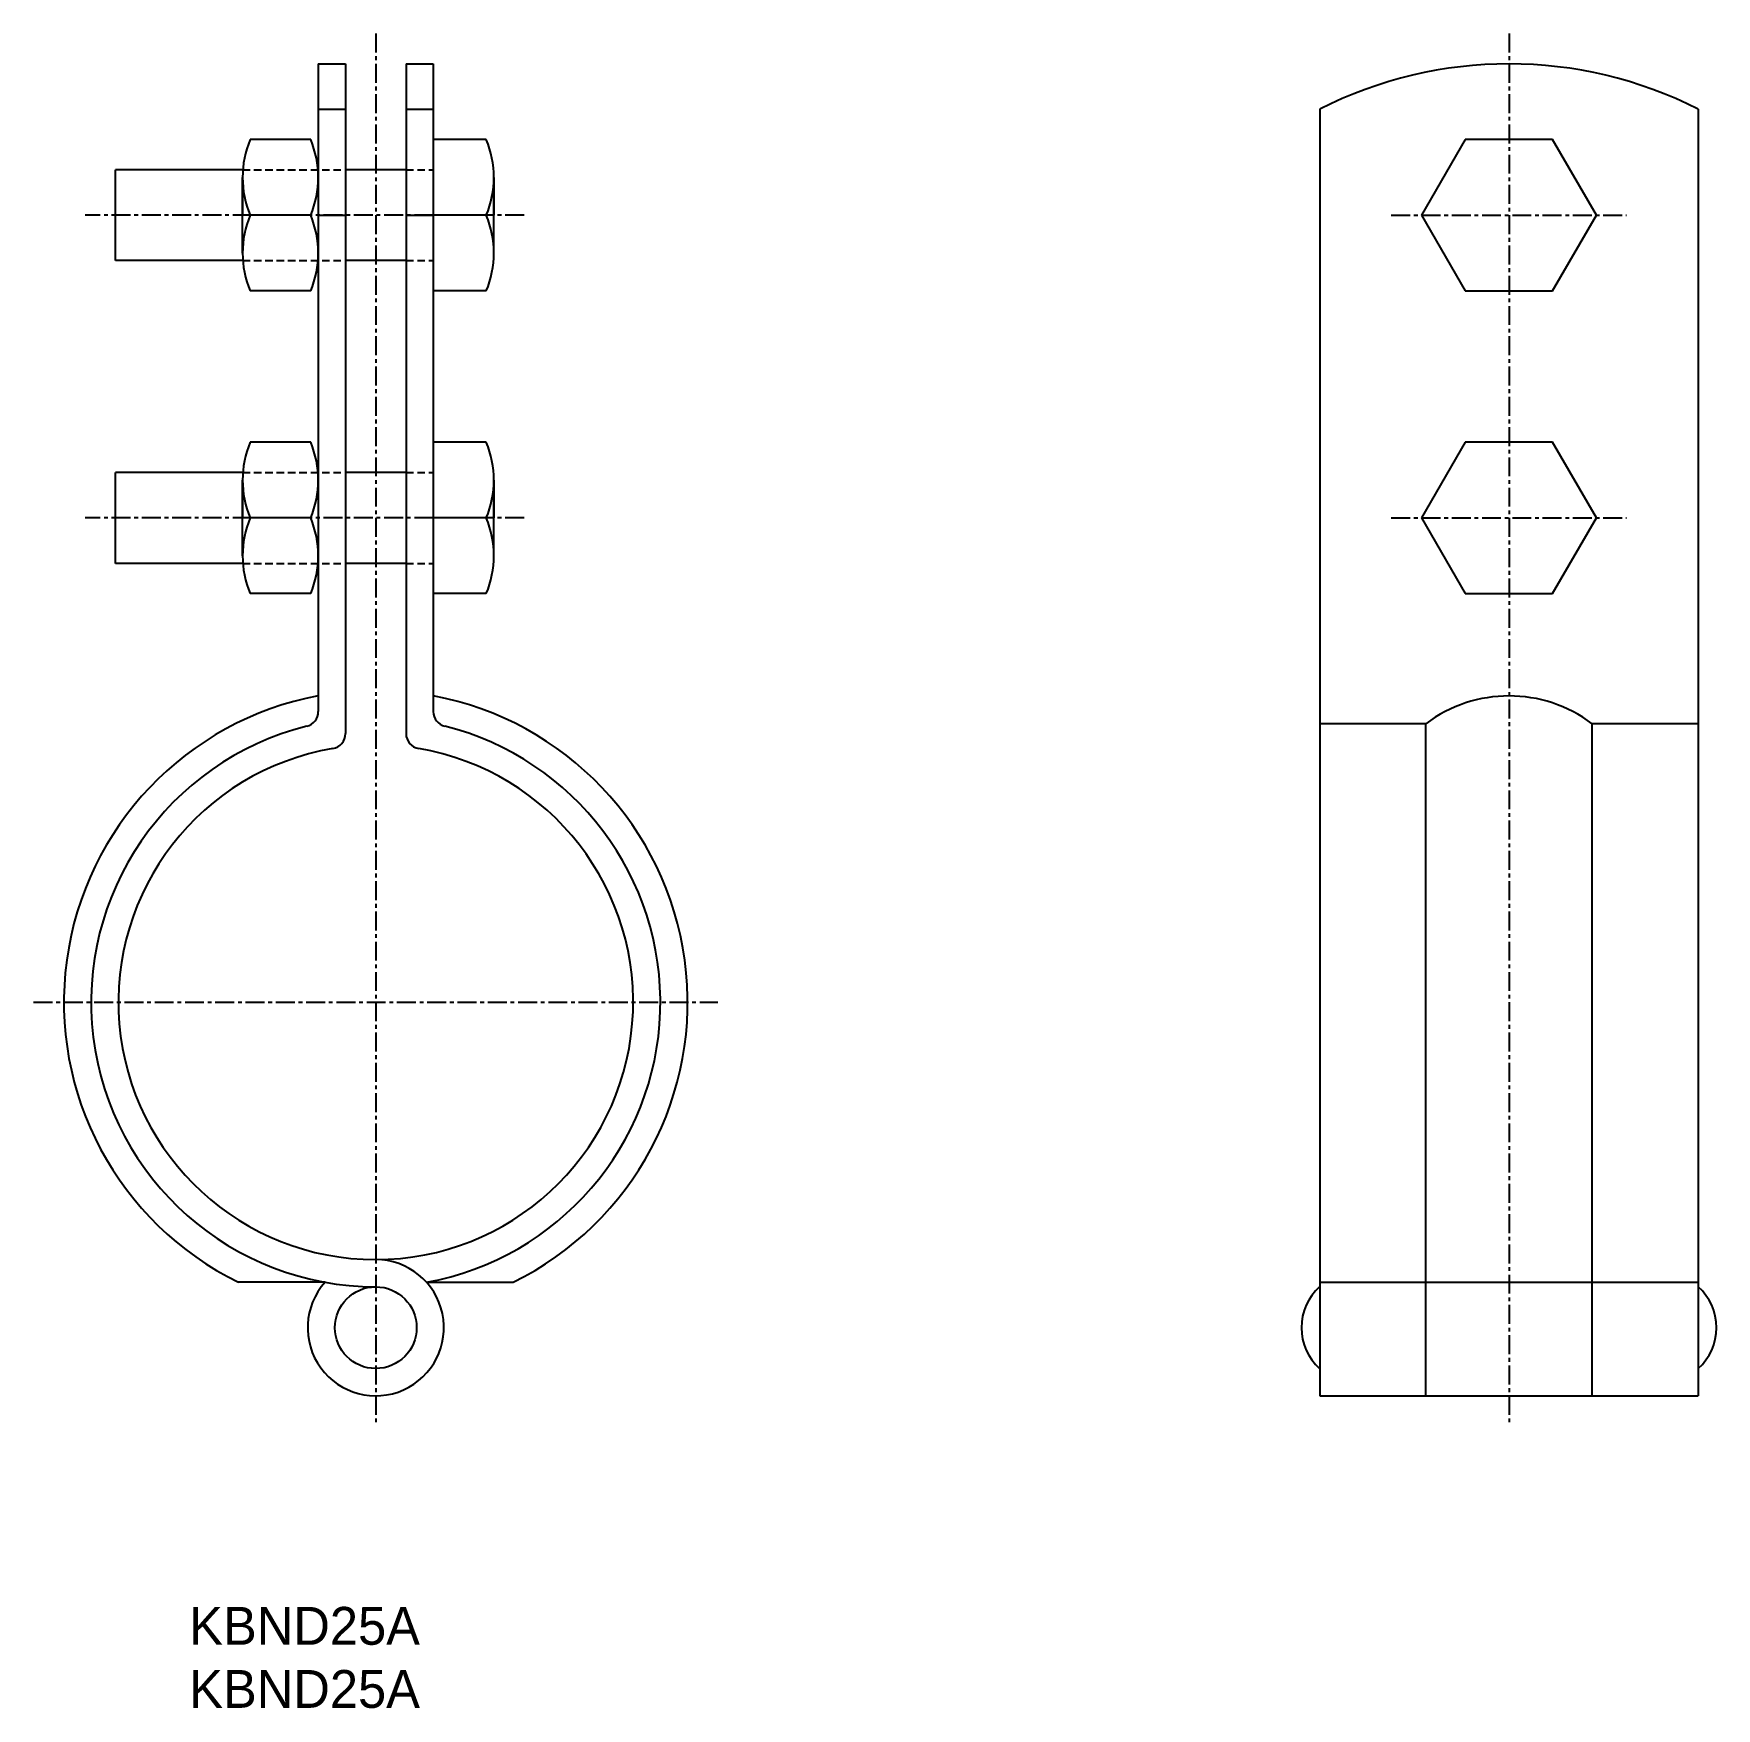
# Model space of a CAD drawing. Extents: x 178 to 289, y 123 to 233.
import ezdxf

# ---------------------------------------------------------------- set-up
doc = ezdxf.new("R2010")
doc.units = 0
doc.header["$MEASUREMENT"] = 0
doc.linetypes.add('CENTER', pattern=[2, 1.25, -0.25, 0.25, -0.25])
doc.linetypes.add('DASHED', pattern=[0.75, 0.5, -0.25])
doc.layers.get('0').update_dxf_attribs({"linetype": 'CONTINUOUS'})
doc.layers.add('CENTER', color=1, linetype='CENTER')

msp = doc.modelspace()

# ---------------------------------------------------------------- linework, layer by layer
at = {"color": 7, "linetype": 'Continuous'}
for p, q in [((196.68, 231.37), (196.68, 188.58)), ((196.68, 231.37), (198.48, 231.37)), ((198.48, 231.37), (198.48, 187.12)), ((202.48, 231.37), (202.48, 187.12)), ((202.48, 231.37), (204.28, 231.37)), ((204.28, 231.37), (204.28, 188.58)), ((196.68, 228.37), (198.48, 228.37)), ((202.48, 228.37), (204.28, 228.37)), ((262.83, 228.37), (262.83, 143.37)), ((287.83, 228.37), (287.83, 143.37)), ((196.18, 226.37), (192.18, 226.37)), ((207.78, 226.37), (204.28, 226.37)), ((272.44, 226.37), (269.55, 221.37)), ((278.21, 226.37), (272.44, 226.37)), ((281.1, 221.37), (278.21, 226.37)), ((191.68, 224.37), (183.28, 224.37)), ((183.28, 218.37), (183.28, 224.37)), ((191.68, 218.87), (191.68, 223.87)), ((191.68, 223.87), (191.68, 221.37)), ((202.48, 224.37), (198.48, 224.37)), ((208.28, 218.87), (208.28, 223.87)), ((208.28, 223.87), (208.28, 221.37)), ((196.18, 221.37), (192.18, 221.37)), ((196.68, 221.37), (198.48, 221.37)), ((202.48, 221.37), (204.28, 221.37)), ((207.78, 221.37), (204.28, 221.37)), ((269.55, 221.37), (272.44, 216.37)), ((278.21, 216.37), (281.1, 221.37)), ((191.68, 218.37), (183.28, 218.37)), ((202.48, 218.37), (198.48, 218.37)), ((196.18, 216.37), (192.18, 216.37)), ((207.78, 216.37), (204.28, 216.37)), ((272.44, 216.37), (278.21, 216.37)), ((196.18, 206.37), (192.18, 206.37)), ((207.78, 206.37), (204.28, 206.37)), ((272.44, 206.37), (269.55, 201.37)), ((278.21, 206.37), (272.44, 206.37)), ((281.1, 201.37), (278.21, 206.37)), ((191.68, 204.37), (183.28, 204.37)), ((183.28, 198.37), (183.28, 204.37)), ((191.68, 198.87), (191.68, 203.87)), ((191.68, 203.87), (191.68, 201.37)), ((202.48, 204.37), (198.48, 204.37)), ((208.28, 198.87), (208.28, 203.87)), ((208.28, 203.87), (208.28, 201.37)), ((196.18, 201.37), (192.18, 201.37)), ((207.78, 201.37), (204.28, 201.37)), ((269.55, 201.37), (272.44, 196.37)), ((278.21, 196.37), (281.1, 201.37)), ((191.68, 198.37), (183.28, 198.37)), ((202.48, 198.37), (198.48, 198.37)), ((196.18, 196.37), (192.18, 196.37)), ((207.78, 196.37), (204.28, 196.37)), ((272.44, 196.37), (278.21, 196.37)), ((262.83, 187.78), (269.83, 187.78)), ((269.83, 143.37), (269.83, 187.78)), ((280.83, 143.37), (280.83, 187.78)), ((280.83, 187.78), (287.83, 187.78)), ((197.13, 150.87), (191.42, 150.87)), ((203.84, 150.87), (209.55, 150.87)), ((262.83, 150.87), (287.83, 150.87)), ((262.83, 143.37), (287.83, 143.37))]:
    msp.add_line(p, q, dxfattribs=at)
at = {"color": 3, "linetype": 'DASHED'}
for p, q in [((191.68, 224.37), (198.48, 224.37)), ((202.48, 224.37), (204.28, 224.37)), ((191.68, 218.37), (198.48, 218.37)), ((202.48, 218.37), (204.28, 218.37)), ((191.68, 204.37), (198.48, 204.37)), ((202.48, 204.37), (204.28, 204.37)), ((191.68, 198.37), (198.48, 198.37)), ((202.48, 198.37), (204.28, 198.37))]:
    msp.add_line(p, q, dxfattribs=at)
at = {"color": 7, "linetype": 'Continuous'}
msp.add_circle((200.48, 147.87), 2.7, dxfattribs=at)
for centre, radius, start, end in [((275.33, 203.83), 27.54, 63.0085, 116.9915), ((198.18, 223.87), 6.5, 157.3801, 202.6199), ((190.18, 223.87), 6.5, 337.3801, 22.6199), ((201.78, 223.87), 6.5, 337.3801, 22.6199), ((198.18, 218.87), 6.5, 157.3801, 202.6199), ((190.18, 218.87), 6.5, 337.3801, 22.6199), ((201.78, 218.87), 6.5, 337.3801, 22.6199), ((198.18, 203.87), 6.5, 157.3801, 202.6199), ((190.18, 203.87), 6.5, 337.3801, 22.6199), ((201.78, 203.87), 6.5, 337.3801, 22.6199), ((198.18, 198.87), 6.5, 157.3801, 202.6199), ((190.18, 198.87), 6.5, 337.3801, 22.6199), ((201.78, 198.87), 6.5, 337.3801, 22.6199), ((200.48, 169.37), 20.6, 100.63, 243.8952), ((200.48, 169.37), 20.6, 296.1048, 79.37), ((275.33, 180.45), 9.16, 53.1077, 126.8923), ((195.68, 188.58), 1, 284.0297, 0), ((205.28, 188.58), 1, 180, 255.9703), ((200.48, 169.37), 18.8, 104.0297, 270), ((197.48, 187.12), 1, 279.5941, 0), ((203.48, 187.12), 1, 180, 260.4059), ((200.48, 169.37), 18.8, 280.2733, 75.9703), ((200.48, 169.37), 17, 99.5941, 80.4059), ((200.48, 147.87), 4.5, 138.1658, 90), ((265.26, 147.87), 3.64, 132.0964, 227.9036), ((285.39, 147.87), 3.64, 312.0964, 47.9036)]:
    msp.add_arc(centre, radius, start, end, dxfattribs=at)
at = {"layer": 'CENTER', "color": 1, "linetype": 'CENTER'}
for p, q in [((200.48, 233.37), (200.48, 141.37)), ((275.33, 233.37), (275.33, 141.37)), ((210.28, 221.37), (181.28, 221.37)), ((267.55, 221.37), (283.1, 221.37)), ((210.28, 201.37), (181.28, 201.37)), ((267.55, 201.37), (283.1, 201.37)), ((177.88, 169.37), (223.08, 169.37))]:
    msp.add_line(p, q, dxfattribs=at)

# ---------------------------------------------------------------- texts
for p in [(188.16, 126.92), (188.16, 122.75)]:
    msp.add_text('KBND25A', height=2.5).set_placement(p)

doc.saveas('drawing.dxf')
